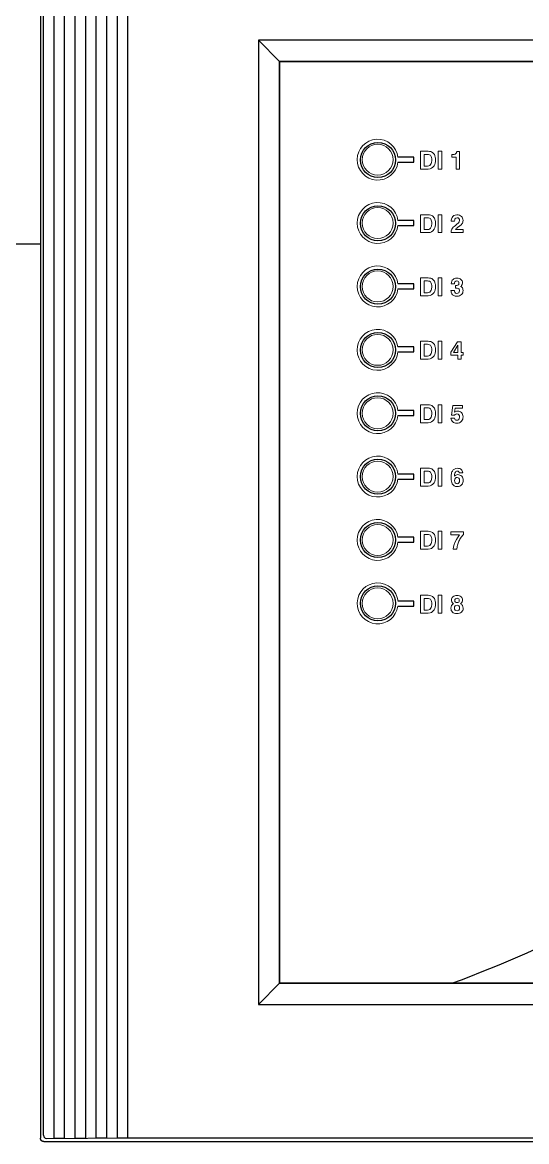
# Model space of a CAD drawing. Header units: millimetres. Extents: x 420413 to 457232, y -109 to 25896.
# Drawn here: x 429429 to 429662, y 7698 to 8215 of the extents above; entities that cross this region are included whole.
import ezdxf

# ---------------------------------------------------------------- set-up
doc = ezdxf.new("R2010")
doc.units = ezdxf.units.MM
doc.header["$LTSCALE"] = 50
doc.header["$MEASUREMENT"] = 0
doc.layers.get('0').update_dxf_attribs({"linetype": 'CONTINUOUS'})
doc.layers.add('JUNGHO', color=7, linetype='CONTINUOUS')

msp = doc.modelspace()

# ---------------------------------------------------------------- linework, layer by layer
at = {"color": 4}
msp.add_line((429437.34, 8112.26), (429103.61, 8112.26), dxfattribs=at)
at = {"layer": 'JUNGHO', "color": 7}
for p, q in [((429437.34, 8524.88), (429437.34, 7699.58)), ((429438.71, 7700.95), (429438.71, 8523.5)), ((429443.64, 7699.5), (429443.64, 8524.96)), ((429448.52, 7699.54), (429448.52, 8524.92)), ((429453.39, 7699.58), (429453.39, 8524.87)), ((429458.26, 7699.63), (429458.26, 8524.83)), ((429463.14, 7699.67), (429463.14, 8524.78)), ((429468.01, 7699.72), (429468.01, 8524.74)), ((429472.88, 7699.76), (429472.88, 8524.7)), ((429477.76, 7699.8), (429477.76, 8524.65)), ((429538.06, 8206.46), (429547.81, 8196.71)), ((429953.96, 8206.46), (429538.06, 8206.46)), ((429538.06, 8206.46), (429538.06, 7761.31)), ((429547.81, 7771.04), (429547.81, 8196.71)), ((429547.81, 8196.71), (429944.22, 8196.71)), ((429944.22, 8196.71), (429547.81, 8196.71)), ((429547.81, 8196.71), (429547.81, 7771.06)), ((429602.54, 8150.15), (429609.96, 8150.15)), ((429609.96, 8152.45), (429602.56, 8152.45)), ((429609.96, 8150.15), (429609.96, 8152.45)), ((429609.96, 8123.28), (429602.54, 8123.28)), ((429602.55, 8120.99), (429609.96, 8120.99)), ((429609.96, 8120.99), (429609.96, 8123.28)), ((429609.96, 8093.96), (429602.55, 8093.96)), ((429609.96, 8091.66), (429609.96, 8093.96)), ((429602.55, 8091.66), (429609.96, 8091.66)), ((429609.96, 8064.86), (429602.53, 8064.86)), ((429602.57, 8062.57), (429609.96, 8062.57)), ((429609.96, 8062.57), (429609.96, 8064.86)), ((429609.96, 8035.53), (429602.54, 8035.53)), ((429602.56, 8033.24), (429609.96, 8033.24)), ((429609.96, 8033.24), (429609.96, 8035.53)), ((429609.96, 8006.14), (429602.55, 8006.14)), ((429609.96, 8003.85), (429609.96, 8006.14)), ((429602.55, 8003.85), (429609.96, 8003.85)), ((429609.96, 7976.99), (429602.54, 7976.99)), ((429602.56, 7974.69), (429609.96, 7974.69)), ((429609.96, 7974.69), (429609.96, 7976.99)), ((429602.52, 7945.14), (429609.96, 7945.14)), ((429609.96, 7947.43), (429602.57, 7947.43)), ((429609.96, 7945.14), (429609.96, 7947.43)), ((429538.06, 7761.31), (429547.81, 7771.06)), ((429547.81, 7771.06), (429944.22, 7771.06)), ((429944.22, 7771.04), (429547.81, 7771.04)), ((429538.06, 7761.31), (429953.96, 7761.31)), ((429438.71, 7700.95), (429438.93, 7700.14)), ((429438.93, 7700.14), (429439.53, 7699.54)), ((429437.34, 7699.57), (429437.34, 7699.58)), ((429437.34, 7699.56), (429437.34, 7699.57)), ((429437.34, 7699.54), (429437.34, 7699.56)), ((429437.34, 7699.53), (429437.34, 7699.54)), ((429437.34, 7699.52), (429437.34, 7699.53)), ((429437.35, 7699.51), (429437.34, 7699.52)), ((429437.35, 7699.5), (429437.35, 7699.51)), ((429437.35, 7699.49), (429437.35, 7699.5)), ((429437.35, 7699.47), (429437.35, 7699.49)), ((429437.35, 7699.45), (429437.35, 7699.47)), ((429437.35, 7699.47), (429437.35, 7699.47)), ((429437.35, 7699.44), (429437.35, 7699.45)), ((429437.36, 7699.43), (429437.35, 7699.44)), ((429437.36, 7699.42), (429437.36, 7699.43)), ((429437.36, 7699.41), (429437.36, 7699.42)), ((429437.36, 7699.4), (429437.36, 7699.41)), ((429437.36, 7699.38), (429437.36, 7699.4)), ((429437.36, 7699.37), (429437.36, 7699.38)), ((429437.36, 7699.36), (429437.36, 7699.37)), ((429437.37, 7699.35), (429437.36, 7699.36)), ((429437.37, 7699.34), (429437.37, 7699.35)), ((429437.37, 7699.33), (429437.37, 7699.34)), ((429437.37, 7699.32), (429437.37, 7699.33)), ((429437.37, 7699.31), (429437.37, 7699.32)), ((429437.38, 7699.29), (429437.37, 7699.31)), ((429437.38, 7699.28), (429437.38, 7699.29)), ((429437.38, 7699.27), (429437.38, 7699.28)), ((429437.38, 7699.26), (429437.38, 7699.27)), ((429437.38, 7699.25), (429437.38, 7699.26)), ((429437.38, 7699.24), (429437.38, 7699.25)), ((429437.39, 7699.22), (429437.38, 7699.24)), ((429437.39, 7699.21), (429437.39, 7699.22)), ((429437.39, 7699.19), (429437.39, 7699.21)), ((429437.39, 7699.21), (429437.39, 7699.21)), ((429437.4, 7699.18), (429437.39, 7699.19)), ((429437.4, 7699.17), (429437.4, 7699.18)), ((429437.4, 7699.16), (429437.4, 7699.17)), ((429437.4, 7699.15), (429437.4, 7699.16)), ((429437.41, 7699.14), (429437.4, 7699.15)), ((429437.41, 7699.13), (429437.41, 7699.14)), ((429437.41, 7699.11), (429437.41, 7699.13)), ((429437.42, 7699.09), (429437.41, 7699.11)), ((429437.41, 7699.11), (429437.41, 7699.11)), ((429437.42, 7699.08), (429437.42, 7699.09)), ((429437.42, 7699.07), (429437.42, 7699.08)), ((429437.43, 7699.06), (429437.42, 7699.07)), ((429437.43, 7699.05), (429437.43, 7699.06)), ((429437.43, 7699.04), (429437.43, 7699.05)), ((429437.44, 7699.03), (429437.43, 7699.04)), ((429437.44, 7699.02), (429437.44, 7699.03)), ((429437.44, 7699.01), (429437.44, 7699.02)), ((429437.45, 7699), (429437.44, 7699.01)), ((429437.45, 7698.99), (429437.45, 7699)), ((429437.45, 7698.98), (429437.45, 7698.99)), ((429437.46, 7698.96), (429437.45, 7698.98)), ((429437.47, 7698.94), (429437.46, 7698.96)), ((429437.46, 7698.96), (429437.46, 7698.96)), ((429437.47, 7698.93), (429437.47, 7698.94)), ((429437.48, 7698.92), (429437.47, 7698.93)), ((429437.48, 7698.91), (429437.48, 7698.92)), ((429437.48, 7698.9), (429437.48, 7698.91)), ((429437.49, 7698.89), (429437.48, 7698.9)), ((429437.49, 7698.88), (429437.49, 7698.89)), ((429437.5, 7698.87), (429437.49, 7698.88)), ((429437.5, 7698.86), (429437.5, 7698.87)), ((429437.51, 7698.85), (429437.5, 7698.86)), ((429437.51, 7698.84), (429437.51, 7698.85)), ((429437.52, 7698.83), (429437.51, 7698.84)), ((429437.52, 7698.82), (429437.52, 7698.83)), ((429437.53, 7698.81), (429437.52, 7698.82)), ((429437.53, 7698.8), (429437.53, 7698.81)), ((429437.54, 7698.79), (429437.53, 7698.8)), ((429437.54, 7698.78), (429437.54, 7698.79)), ((429437.55, 7698.77), (429437.54, 7698.78)), ((429437.56, 7698.76), (429437.55, 7698.77)), ((429437.56, 7698.75), (429437.56, 7698.76)), ((429437.57, 7698.74), (429437.56, 7698.75)), ((429437.57, 7698.73), (429437.57, 7698.74)), ((429437.58, 7698.72), (429437.57, 7698.73)), ((429437.59, 7698.71), (429437.58, 7698.72)), ((429437.59, 7698.7), (429437.59, 7698.71)), ((429437.6, 7698.69), (429437.59, 7698.7)), ((429437.6, 7698.68), (429437.6, 7698.69)), ((429437.61, 7698.67), (429437.6, 7698.68)), ((429437.62, 7698.66), (429437.61, 7698.67)), ((429437.63, 7698.65), (429437.62, 7698.66)), ((429437.62, 7698.66), (429437.62, 7698.66)), ((429437.64, 7698.64), (429437.63, 7698.65)), ((429437.64, 7698.63), (429437.64, 7698.64)), ((429437.65, 7698.62), (429437.64, 7698.63)), ((429437.66, 7698.61), (429437.65, 7698.62)), ((429437.66, 7698.6), (429437.66, 7698.61)), ((429437.67, 7698.59), (429437.66, 7698.6)), ((429437.68, 7698.58), (429437.67, 7698.59)), ((429437.69, 7698.57), (429437.68, 7698.58)), ((429437.69, 7698.56), (429437.69, 7698.57)), ((429437.7, 7698.55), (429437.69, 7698.56)), ((429437.71, 7698.55), (429437.7, 7698.55)), ((429437.72, 7698.54), (429437.71, 7698.55)), ((429437.72, 7698.53), (429437.72, 7698.54)), ((429437.73, 7698.52), (429437.72, 7698.53)), ((429437.74, 7698.51), (429437.73, 7698.52)), ((429437.75, 7698.5), (429437.74, 7698.51)), ((429437.75, 7698.49), (429437.75, 7698.5)), ((429437.76, 7698.48), (429437.75, 7698.49)), ((429437.77, 7698.47), (429437.76, 7698.48)), ((429437.78, 7698.47), (429437.77, 7698.47)), ((429437.79, 7698.46), (429437.78, 7698.47)), ((429437.79, 7698.45), (429437.79, 7698.46)), ((429437.8, 7698.44), (429437.79, 7698.45)), ((429437.81, 7698.44), (429437.8, 7698.44)), ((429437.82, 7698.42), (429437.81, 7698.44)), ((429437.83, 7698.42), (429437.82, 7698.42)), ((429437.83, 7698.41), (429437.83, 7698.42)), ((429437.84, 7698.4), (429437.83, 7698.41)), ((429437.85, 7698.39), (429437.84, 7698.4)), ((429437.86, 7698.39), (429437.85, 7698.39)), ((429437.87, 7698.38), (429437.86, 7698.39)), ((429437.88, 7698.37), (429437.87, 7698.38)), ((429437.88, 7698.36), (429437.88, 7698.37)), ((429437.89, 7698.35), (429437.88, 7698.36)), ((429437.9, 7698.35), (429437.89, 7698.35)), ((429437.91, 7698.34), (429437.9, 7698.35)), ((429437.92, 7698.33), (429437.91, 7698.34)), ((429437.93, 7698.32), (429437.92, 7698.33)), ((429437.94, 7698.32), (429437.93, 7698.32)), ((429437.95, 7698.31), (429437.94, 7698.32)), ((429437.96, 7698.3), (429437.95, 7698.31)), ((429437.96, 7698.29), (429437.96, 7698.3)), ((429437.97, 7698.29), (429437.96, 7698.29)), ((429437.98, 7698.28), (429437.97, 7698.29)), ((429437.99, 7698.27), (429437.98, 7698.28)), ((429438, 7698.27), (429437.99, 7698.27)), ((429438.01, 7698.26), (429438, 7698.27)), ((429438.02, 7698.25), (429438.01, 7698.26)), ((429438.03, 7698.25), (429438.02, 7698.25)), ((429438.04, 7698.24), (429438.03, 7698.25)), ((429438.05, 7698.23), (429438.04, 7698.24)), ((429438.06, 7698.23), (429438.05, 7698.23)), ((429438.07, 7698.22), (429438.06, 7698.23)), ((429438.08, 7698.21), (429438.07, 7698.22)), ((429438.09, 7698.21), (429438.08, 7698.21)), ((429438.1, 7698.2), (429438.09, 7698.21)), ((429438.11, 7698.19), (429438.1, 7698.2)), ((429438.12, 7698.19), (429438.11, 7698.19)), ((429438.11, 7698.19), (429438.11, 7698.19)), ((429438.13, 7698.18), (429438.12, 7698.19)), ((429438.14, 7698.17), (429438.13, 7698.18)), ((429438.15, 7698.16), (429438.14, 7698.17)), ((429438.16, 7698.16), (429438.15, 7698.16)), ((429438.17, 7698.16), (429438.16, 7698.16)), ((429438.18, 7698.15), (429438.17, 7698.16)), ((429438.19, 7698.14), (429438.18, 7698.15)), ((429438.2, 7698.14), (429438.19, 7698.14)), ((429438.21, 7698.13), (429438.2, 7698.14)), ((429438.22, 7698.13), (429438.21, 7698.13)), ((429438.23, 7698.12), (429438.22, 7698.13)), ((429438.24, 7698.12), (429438.23, 7698.12)), ((429438.26, 7698.11), (429438.24, 7698.12)), ((429438.28, 7698.1), (429438.26, 7698.11)), ((429438.26, 7698.11), (429438.26, 7698.11)), ((429438.29, 7698.1), (429438.28, 7698.1)), ((429438.3, 7698.1), (429438.29, 7698.1)), ((429438.31, 7698.09), (429438.3, 7698.1)), ((429438.32, 7698.09), (429438.31, 7698.09)), ((429438.33, 7698.08), (429438.32, 7698.09)), ((429438.34, 7698.08), (429438.33, 7698.08)), ((429438.35, 7698.07), (429438.34, 7698.08)), ((429438.36, 7698.07), (429438.35, 7698.07)), ((429438.37, 7698.07), (429438.36, 7698.07)), ((429438.38, 7698.06), (429438.37, 7698.07)), ((429438.39, 7698.06), (429438.38, 7698.06)), ((429438.4, 7698.06), (429438.39, 7698.06)), ((429438.41, 7698.05), (429438.4, 7698.06)), ((429438.42, 7698.05), (429438.41, 7698.05)), ((429438.43, 7698.04), (429438.42, 7698.05)), ((429438.44, 7698.04), (429438.43, 7698.04)), ((429438.46, 7698.04), (429438.44, 7698.04)), ((429438.47, 7698.04), (429438.46, 7698.04)), ((429438.48, 7698.04), (429438.47, 7698.04)), ((429438.49, 7698.03), (429438.48, 7698.04)), ((429438.5, 7698.03), (429438.49, 7698.03)), ((429438.51, 7698.03), (429438.5, 7698.03)), ((429438.52, 7698.02), (429438.51, 7698.03)), ((429438.53, 7698.02), (429438.52, 7698.02)), ((429438.54, 7698.02), (429438.53, 7698.02)), ((429438.55, 7698.01), (429438.54, 7698.02)), ((429438.57, 7698.01), (429438.55, 7698.01)), ((429438.58, 7698.01), (429438.57, 7698.01)), ((429438.59, 7698.01), (429438.58, 7698.01)), ((429438.6, 7698.01), (429438.59, 7698.01)), ((429438.61, 7698), (429438.6, 7698.01)), ((429438.62, 7698), (429438.61, 7698)), ((429438.63, 7698), (429438.62, 7698)), ((429438.64, 7698), (429438.63, 7698)), ((429438.65, 7698), (429438.64, 7698)), ((429438.67, 7697.99), (429438.65, 7698)), ((429438.68, 7697.99), (429438.67, 7697.99)), ((429438.69, 7697.99), (429438.68, 7697.99)), ((429438.7, 7697.99), (429438.69, 7697.99)), ((429438.71, 7697.99), (429438.7, 7697.99)), ((429438.72, 7697.98), (429438.71, 7697.99)), ((429438.73, 7697.98), (429438.72, 7697.98)), ((429438.75, 7697.98), (429438.73, 7697.98)), ((429438.76, 7697.98), (429438.75, 7697.98)), ((429438.77, 7697.98), (429438.76, 7697.98)), ((429438.78, 7697.98), (429438.77, 7697.98)), ((429438.79, 7697.97), (429438.78, 7697.98)), ((429438.8, 7697.97), (429438.79, 7697.97)), ((429438.81, 7697.97), (429438.8, 7697.97)), ((429438.82, 7697.97), (429438.81, 7697.97)), ((429438.84, 7697.97), (429438.82, 7697.97)), ((429438.85, 7697.97), (429438.84, 7697.97)), ((429438.86, 7697.97), (429438.85, 7697.97)), ((429438.87, 7697.96), (429438.86, 7697.97)), ((429438.88, 7697.96), (429438.87, 7697.96)), ((429438.89, 7697.96), (429438.88, 7697.96)), ((429438.9, 7697.96), (429438.89, 7697.96)), ((429438.92, 7697.96), (429438.9, 7697.96)), ((429438.93, 7697.96), (429438.92, 7697.96)), ((429438.94, 7697.96), (429438.93, 7697.96)), ((429438.95, 7697.95), (429438.94, 7697.96)), ((429438.96, 7697.95), (429438.95, 7697.95)), ((429438.96, 7697.95), (430053.06, 7697.95)), ((429439.53, 7699.54), (429440.34, 7699.33)), ((429440.34, 7699.33), (429477.96, 7699.67)), ((429443.64, 7699.5), (429448.52, 7699.54)), ((429453.39, 7699.58), (429458.26, 7699.63)), ((429463.14, 7699.67), (429468.01, 7699.72)), ((429472.88, 7699.76), (429477.76, 7699.8)), ((429477.96, 7699.67), (430014.06, 7699.67))]:
    msp.add_line(p, q, dxfattribs=at)
at = {"layer": 'JUNGHO', "color": 7, "ltscale": 2}
msp.add_line((429547.81, 8196.71), (429547.81, 7983.87), dxfattribs=at)
at = {"layer": 'JUNGHO', "color": 7, "lineweight": 0}
for points in [[(429622.79, 8146.97), (429621.07, 8146.97), (429621.07, 8155.23), (429622.79, 8155.23)], [(429622.79, 8117.69), (429621.07, 8117.69), (429621.07, 8125.95), (429622.79, 8125.95)], [(429622.79, 8088.51), (429621.07, 8088.51), (429621.07, 8096.77), (429622.79, 8096.77)], [(429622.79, 8059.25), (429621.07, 8059.25), (429621.07, 8067.51), (429622.79, 8067.51)], [(429632.73, 8061.01), (429631.82, 8061.01), (429631.82, 8059.25), (429630.26, 8059.25), (429630.26, 8061.01), (429627.03, 8061.01), (429627.03, 8062.41), (429630.02, 8067.31), (429631.81, 8067.31), (429631.81, 8062.26), (429632.73, 8062.26)], [(429630.26, 8062.26), (429630.26, 8065.74), (429628.22, 8062.26)], [(429622.79, 8029.9), (429621.07, 8029.9), (429621.07, 8038.16), (429622.79, 8038.16)], [(429622.79, 8000.64), (429621.07, 8000.64), (429621.07, 8008.91), (429622.79, 8008.91)], [(429622.79, 7971.49), (429621.07, 7971.49), (429621.07, 7979.75), (429622.79, 7979.75)], [(429622.79, 7941.95), (429621.07, 7941.95), (429621.07, 7950.21), (429622.79, 7950.21)]]:
    msp.add_lwpolyline(points, close=True, dxfattribs=at)
at = {"layer": 'JUNGHO', "color": 7}
for centre in [(429593.3, 8151.22), (429593.3, 8121.98), (429593.3, 8092.73), (429593.3, 8063.49), (429593.3, 8034.25), (429593.3, 8005), (429593.3, 7975.76), (429593.3, 7946.52)]:
    msp.add_circle(centre, 8.12, dxfattribs=at)
at = {"layer": 'JUNGHO', "color": 7, "lineweight": 0}
for centre in [(429593.18, 8151.35), (429593.18, 8122.08), (429593.18, 8092.81), (429593.18, 8063.54), (429593.18, 8034.28), (429593.18, 8005.01), (429593.18, 7975.75), (429593.18, 7946.48)]:
    msp.add_circle(centre, 7.15, dxfattribs=at)
for centre, start, end in [((429593.17, 8151.36), 6.5887, 352.6473), ((429593.17, 8122.1), 7.223, 353.2886), ((429593.17, 8092.83), 6.8682, 352.9135), ((429593.17, 8063.56), 7.9333, 353.9767), ((429593.17, 8034.3), 7.4961, 353.5408), ((429593.17, 8005.03), 6.8, 352.8453), ((429593.17, 7975.76), 7.4687, 353.5135), ((429593.17, 7946.49), 5.6966, 351.7384)]:
    msp.add_arc(centre, 9.45, start, end, dxfattribs=at)
at = {"layer": 'JUNGHO', "color": 7}
for points in [[(429812.27, 8196.71), (429812.27, 8196.71), (429547.81, 8196.71), (429547.81, 8196.71)], [(429547.81, 8196.71), (429547.81, 8196.71), (429547.81, 7771.04), (429547.81, 7771.04)], [(429627.42, 7771.04), (429674.74, 7788.66), (429718.54, 7811.01), (429760.56, 7839)], [(429547.81, 7771.04), (429547.81, 7771.04), (429627.42, 7771.04), (429627.42, 7771.04)]]:
    msp.add_open_spline(points, degree=3, dxfattribs=at)
at = {"layer": 'JUNGHO', "color": 7, "lineweight": 0}
for points, knots in [([(429617.76, 8155.05), (429618.35, 8154.85), (429618.81, 8154.5), (429619.17, 8154), (429619.46, 8153.59), (429619.65, 8153.14), (429619.76, 8152.66), (429619.87, 8152.19), (429619.92, 8151.73), (429619.92, 8151.29), (429619.92, 8150.2), (429619.7, 8149.27), (429619.25, 8148.5), (429618.66, 8147.48), (429617.73, 8146.97), (429616.49, 8146.97), (429616.49, 8146.97), (429612.93, 8146.97), (429612.93, 8146.97), (429612.93, 8146.97), (429612.93, 8155.23), (429612.93, 8155.23), (429612.93, 8155.23), (429616.49, 8155.23), (429616.49, 8155.23), (429617, 8155.22), (429617.42, 8155.16), (429617.76, 8155.05)], [0, 0, 0, 0, 1, 1, 1, 2, 2, 2, 3, 3, 3, 4, 4, 4, 5, 5, 5, 6, 6, 6, 7, 7, 7, 8, 8, 8, 9, 9, 9, 9]), ([(429627.52, 8152.57), (429627.52, 8152.57), (429627.52, 8153.67), (429627.52, 8153.67), (429628.02, 8153.69), (429628.37, 8153.72), (429628.57, 8153.77), (429628.9, 8153.84), (429629.16, 8153.98), (429629.36, 8154.19), (429629.5, 8154.33), (429629.6, 8154.52), (429629.67, 8154.76), (429629.72, 8154.9), (429629.74, 8155.01), (429629.74, 8155.08), (429629.74, 8155.08), (429631.06, 8155.08), (429631.06, 8155.08), (429631.06, 8155.08), (429631.06, 8146.97), (429631.06, 8146.97), (429631.06, 8146.97), (429629.43, 8146.97), (429629.43, 8146.97), (429629.43, 8146.97), (429629.43, 8152.57), (429629.43, 8152.57), (429629.43, 8152.57), (429627.52, 8152.57), (429627.52, 8152.57)], [0, 0, 0, 0, 1, 1, 1, 2, 2, 2, 3, 3, 3, 4, 4, 4, 5, 5, 5, 6, 6, 6, 7, 7, 7, 8, 8, 8, 9, 9, 9, 10, 10, 10, 10]), ([(429614.59, 8153.81), (429614.59, 8153.81), (429614.59, 8148.38), (429614.59, 8148.38), (429614.59, 8148.38), (429616.19, 8148.38), (429616.19, 8148.38), (429617.01, 8148.38), (429617.58, 8148.79), (429617.89, 8149.59), (429618.07, 8150.04), (429618.16, 8150.56), (429618.16, 8151.18), (429618.16, 8152.02), (429618.03, 8152.68), (429617.76, 8153.13), (429617.5, 8153.58), (429616.98, 8153.81), (429616.19, 8153.81), (429616.19, 8153.81), (429614.59, 8153.81), (429614.59, 8153.81)], [0, 0, 0, 0, 1, 1, 1, 2, 2, 2, 3, 3, 3, 4, 4, 4, 5, 5, 5, 6, 6, 6, 7, 7, 7, 7]), ([(429617.76, 8125.77), (429618.35, 8125.58), (429618.81, 8125.23), (429619.17, 8124.72), (429619.46, 8124.31), (429619.65, 8123.86), (429619.76, 8123.38), (429619.87, 8122.91), (429619.92, 8122.45), (429619.92, 8122.02), (429619.92, 8120.92), (429619.7, 8119.99), (429619.25, 8119.23), (429618.66, 8118.2), (429617.73, 8117.69), (429616.49, 8117.69), (429616.49, 8117.69), (429612.93, 8117.69), (429612.93, 8117.69), (429612.93, 8117.69), (429612.93, 8125.95), (429612.93, 8125.95), (429612.93, 8125.95), (429616.49, 8125.95), (429616.49, 8125.95), (429617, 8125.94), (429617.42, 8125.88), (429617.76, 8125.77)], [0, 0, 0, 0, 1, 1, 1, 2, 2, 2, 3, 3, 3, 4, 4, 4, 5, 5, 5, 6, 6, 6, 7, 7, 7, 8, 8, 8, 9, 9, 9, 9]), ([(429614.59, 8124.53), (429614.59, 8124.53), (429614.59, 8119.1), (429614.59, 8119.1), (429614.59, 8119.1), (429616.19, 8119.1), (429616.19, 8119.1), (429617.01, 8119.1), (429617.58, 8119.51), (429617.89, 8120.32), (429618.07, 8120.76), (429618.16, 8121.29), (429618.16, 8121.9), (429618.16, 8122.75), (429618.03, 8123.4), (429617.76, 8123.85), (429617.5, 8124.31), (429616.98, 8124.53), (429616.19, 8124.53), (429616.19, 8124.53), (429614.59, 8124.53), (429614.59, 8124.53)], [0, 0, 0, 0, 1, 1, 1, 2, 2, 2, 3, 3, 3, 4, 4, 4, 5, 5, 5, 6, 6, 6, 7, 7, 7, 7]), ([(429627.46, 8119.28), (429627.69, 8119.82), (429628.23, 8120.4), (429629.07, 8121.01), (429629.81, 8121.54), (429630.28, 8121.91), (429630.5, 8122.15), (429630.83, 8122.5), (429630.99, 8122.89), (429630.99, 8123.31), (429630.99, 8123.66), (429630.89, 8123.94), (429630.71, 8124.17), (429630.52, 8124.4), (429630.25, 8124.51), (429629.9, 8124.51), (429629.41, 8124.51), (429629.08, 8124.33), (429628.91, 8123.97), (429628.81, 8123.76), (429628.75, 8123.43), (429628.73, 8122.97), (429628.73, 8122.97), (429627.18, 8122.97), (429627.18, 8122.97), (429627.2, 8123.66), (429627.32, 8124.22), (429627.55, 8124.64), (429627.98, 8125.45), (429628.73, 8125.86), (429629.81, 8125.86), (429630.67, 8125.86), (429631.36, 8125.62), (429631.86, 8125.14), (429632.37, 8124.67), (429632.62, 8124.03), (429632.62, 8123.25), (429632.62, 8122.65), (429632.44, 8122.11), (429632.08, 8121.65), (429631.85, 8121.34), (429631.46, 8120.99), (429630.93, 8120.61), (429630.93, 8120.61), (429630.29, 8120.15), (429630.29, 8120.15), (429629.9, 8119.86), (429629.62, 8119.66), (429629.48, 8119.53), (429629.33, 8119.4), (429629.2, 8119.25), (429629.1, 8119.09), (429629.1, 8119.09), (429632.64, 8119.09), (429632.64, 8119.09), (429632.64, 8119.09), (429632.64, 8117.69), (429632.64, 8117.69), (429632.64, 8117.69), (429627.08, 8117.69), (429627.08, 8117.69), (429627.1, 8118.27), (429627.22, 8118.8), (429627.46, 8119.28)], [0, 0, 0, 0, 1, 1, 1, 2, 2, 2, 3, 3, 3, 4, 4, 4, 5, 5, 5, 6, 6, 6, 7, 7, 7, 8, 8, 8, 9, 9, 9, 10, 10, 10, 11, 11, 11, 12, 12, 12, 13, 13, 13, 14, 14, 14, 15, 15, 15, 16, 16, 16, 17, 17, 17, 18, 18, 18, 19, 19, 19, 20, 20, 20, 21, 21, 21, 21]), ([(429617.76, 8096.59), (429618.35, 8096.39), (429618.81, 8096.05), (429619.17, 8095.54), (429619.46, 8095.12), (429619.65, 8094.68), (429619.76, 8094.21), (429619.87, 8093.72), (429619.92, 8093.27), (429619.92, 8092.84), (429619.92, 8091.74), (429619.7, 8090.81), (429619.25, 8090.05), (429618.66, 8089.02), (429617.73, 8088.51), (429616.49, 8088.51), (429616.49, 8088.51), (429612.93, 8088.51), (429612.93, 8088.51), (429612.93, 8088.51), (429612.93, 8096.77), (429612.93, 8096.77), (429612.93, 8096.77), (429616.49, 8096.77), (429616.49, 8096.77), (429617, 8096.75), (429617.42, 8096.7), (429617.76, 8096.59)], [0, 0, 0, 0, 1, 1, 1, 2, 2, 2, 3, 3, 3, 4, 4, 4, 5, 5, 5, 6, 6, 6, 7, 7, 7, 8, 8, 8, 9, 9, 9, 9]), ([(429614.59, 8095.35), (429614.59, 8095.35), (429614.59, 8089.92), (429614.59, 8089.92), (429614.59, 8089.92), (429616.19, 8089.92), (429616.19, 8089.92), (429617.01, 8089.92), (429617.58, 8090.32), (429617.89, 8091.13), (429618.07, 8091.57), (429618.16, 8092.1), (429618.16, 8092.72), (429618.16, 8093.57), (429618.03, 8094.22), (429617.76, 8094.67), (429617.5, 8095.12), (429616.98, 8095.35), (429616.19, 8095.35), (429616.19, 8095.35), (429614.59, 8095.35), (429614.59, 8095.35)], [0, 0, 0, 0, 1, 1, 1, 2, 2, 2, 3, 3, 3, 4, 4, 4, 5, 5, 5, 6, 6, 6, 7, 7, 7, 7]), ([(429628.61, 8090.98), (429628.61, 8090.65), (429628.66, 8090.38), (429628.76, 8090.18), (429628.96, 8089.79), (429629.31, 8089.6), (429629.82, 8089.6), (429630.13, 8089.6), (429630.41, 8089.71), (429630.64, 8089.92), (429630.88, 8090.13), (429630.99, 8090.44), (429630.99, 8090.85), (429630.99, 8091.38), (429630.77, 8091.74), (429630.34, 8091.92), (429630.09, 8092.01), (429629.7, 8092.07), (429629.16, 8092.07), (429629.16, 8092.07), (429629.16, 8093.22), (429629.16, 8093.22), (429629.67, 8093.23), (429630.03, 8093.28), (429630.23, 8093.37), (429630.59, 8093.52), (429630.76, 8093.85), (429630.76, 8094.32), (429630.76, 8094.63), (429630.67, 8094.88), (429630.49, 8095.07), (429630.31, 8095.27), (429630.06, 8095.37), (429629.74, 8095.37), (429629.36, 8095.37), (429629.09, 8095.25), (429628.91, 8095.01), (429628.74, 8094.77), (429628.65, 8094.45), (429628.66, 8094.06), (429628.66, 8094.06), (429627.18, 8094.06), (429627.18, 8094.06), (429627.19, 8094.46), (429627.26, 8094.84), (429627.38, 8095.21), (429627.51, 8095.53), (429627.71, 8095.82), (429628, 8096.09), (429628.21, 8096.28), (429628.45, 8096.43), (429628.74, 8096.52), (429629.02, 8096.62), (429629.38, 8096.67), (429629.8, 8096.67), (429630.57, 8096.67), (429631.2, 8096.47), (429631.68, 8096.07), (429632.15, 8095.67), (429632.39, 8095.13), (429632.39, 8094.45), (429632.39, 8093.97), (429632.25, 8093.57), (429631.97, 8093.24), (429631.79, 8093.03), (429631.61, 8092.89), (429631.42, 8092.81), (429631.57, 8092.81), (429631.77, 8092.69), (429632.04, 8092.44), (429632.44, 8092.06), (429632.64, 8091.54), (429632.64, 8090.89), (429632.64, 8090.2), (429632.4, 8089.59), (429631.93, 8089.07), (429631.45, 8088.55), (429630.75, 8088.28), (429629.82, 8088.28), (429628.67, 8088.28), (429627.87, 8088.66), (429627.42, 8089.41), (429627.19, 8089.81), (429627.05, 8090.33), (429627.03, 8090.98), (429627.03, 8090.98), (429628.61, 8090.98), (429628.61, 8090.98)], [0, 0, 0, 0, 1, 1, 1, 2, 2, 2, 3, 3, 3, 4, 4, 4, 5, 5, 5, 6, 6, 6, 7, 7, 7, 8, 8, 8, 9, 9, 9, 10, 10, 10, 11, 11, 11, 12, 12, 12, 13, 13, 13, 14, 14, 14, 15, 15, 15, 16, 16, 16, 17, 17, 17, 18, 18, 18, 19, 19, 19, 20, 20, 20, 21, 21, 21, 22, 22, 22, 23, 23, 23, 24, 24, 24, 25, 25, 25, 26, 26, 26, 27, 27, 27, 28, 28, 28, 29, 29, 29, 29]), ([(429617.76, 8067.34), (429618.35, 8067.14), (429618.81, 8066.8), (429619.17, 8066.28), (429619.46, 8065.88), (429619.65, 8065.43), (429619.76, 8064.96), (429619.87, 8064.47), (429619.92, 8064.02), (429619.92, 8063.58), (429619.92, 8062.48), (429619.7, 8061.56), (429619.25, 8060.79), (429618.66, 8059.76), (429617.73, 8059.25), (429616.49, 8059.25), (429616.49, 8059.25), (429612.93, 8059.25), (429612.93, 8059.25), (429612.93, 8059.25), (429612.93, 8067.51), (429612.93, 8067.51), (429612.93, 8067.51), (429616.49, 8067.51), (429616.49, 8067.51), (429617, 8067.51), (429617.42, 8067.45), (429617.76, 8067.34)], [0, 0, 0, 0, 1, 1, 1, 2, 2, 2, 3, 3, 3, 4, 4, 4, 5, 5, 5, 6, 6, 6, 7, 7, 7, 8, 8, 8, 9, 9, 9, 9]), ([(429614.59, 8066.1), (429614.59, 8066.1), (429614.59, 8060.66), (429614.59, 8060.66), (429614.59, 8060.66), (429616.19, 8060.66), (429616.19, 8060.66), (429617.01, 8060.66), (429617.58, 8061.07), (429617.89, 8061.88), (429618.07, 8062.32), (429618.16, 8062.85), (429618.16, 8063.47), (429618.16, 8064.31), (429618.03, 8064.97), (429617.76, 8065.42), (429617.5, 8065.87), (429616.98, 8066.1), (429616.19, 8066.1), (429616.19, 8066.1), (429614.59, 8066.1), (429614.59, 8066.1)], [0, 0, 0, 0, 1, 1, 1, 2, 2, 2, 3, 3, 3, 4, 4, 4, 5, 5, 5, 6, 6, 6, 7, 7, 7, 7]), ([(429617.76, 8037.99), (429618.35, 8037.79), (429618.81, 8037.44), (429619.17, 8036.94), (429619.46, 8036.53), (429619.65, 8036.08), (429619.76, 8035.6), (429619.87, 8035.12), (429619.92, 8034.67), (429619.92, 8034.23), (429619.92, 8033.13), (429619.7, 8032.2), (429619.25, 8031.44), (429618.66, 8030.41), (429617.73, 8029.9), (429616.49, 8029.9), (429616.49, 8029.9), (429612.93, 8029.9), (429612.93, 8029.9), (429612.93, 8029.9), (429612.93, 8038.16), (429612.93, 8038.16), (429612.93, 8038.16), (429616.49, 8038.16), (429616.49, 8038.16), (429617, 8038.15), (429617.42, 8038.09), (429617.76, 8037.99)], [0, 0, 0, 0, 1, 1, 1, 2, 2, 2, 3, 3, 3, 4, 4, 4, 5, 5, 5, 6, 6, 6, 7, 7, 7, 8, 8, 8, 9, 9, 9, 9]), ([(429614.59, 8036.75), (429614.59, 8036.75), (429614.59, 8031.32), (429614.59, 8031.32), (429614.59, 8031.32), (429616.19, 8031.32), (429616.19, 8031.32), (429617.01, 8031.32), (429617.58, 8031.72), (429617.89, 8032.53), (429618.07, 8032.97), (429618.16, 8033.51), (429618.16, 8034.12), (429618.16, 8034.97), (429618.03, 8035.61), (429617.76, 8036.07), (429617.5, 8036.52), (429616.98, 8036.75), (429616.19, 8036.75), (429616.19, 8036.75), (429614.59, 8036.75), (429614.59, 8036.75)], [0, 0, 0, 0, 1, 1, 1, 2, 2, 2, 3, 3, 3, 4, 4, 4, 5, 5, 5, 6, 6, 6, 7, 7, 7, 7]), ([(429628.63, 8032.07), (429628.69, 8031.72), (429628.81, 8031.46), (429628.99, 8031.28), (429629.17, 8031.09), (429629.43, 8031), (429629.78, 8031), (429630.17, 8031), (429630.47, 8031.13), (429630.68, 8031.41), (429630.89, 8031.69), (429630.99, 8032.03), (429630.99, 8032.45), (429630.99, 8032.86), (429630.89, 8033.21), (429630.7, 8033.49), (429630.51, 8033.77), (429630.2, 8033.92), (429629.79, 8033.92), (429629.6, 8033.92), (429629.43, 8033.89), (429629.28, 8033.85), (429629.04, 8033.75), (429628.85, 8033.59), (429628.72, 8033.34), (429628.72, 8033.34), (429627.28, 8033.41), (429627.28, 8033.41), (429627.28, 8033.41), (429627.85, 8037.91), (429627.85, 8037.91), (429627.85, 8037.91), (429632.34, 8037.91), (429632.34, 8037.91), (429632.34, 8037.91), (429632.34, 8036.55), (429632.34, 8036.55), (429632.34, 8036.55), (429629.01, 8036.55), (429629.01, 8036.55), (429629.01, 8036.55), (429628.72, 8034.77), (429628.72, 8034.77), (429628.96, 8034.93), (429629.16, 8035.04), (429629.29, 8035.09), (429629.53, 8035.18), (429629.81, 8035.22), (429630.14, 8035.22), (429630.81, 8035.22), (429631.39, 8035), (429631.89, 8034.55), (429632.39, 8034.1), (429632.64, 8033.44), (429632.64, 8032.58), (429632.64, 8031.83), (429632.4, 8031.16), (429631.92, 8030.57), (429631.44, 8029.98), (429630.72, 8029.68), (429629.76, 8029.68), (429628.99, 8029.68), (429628.35, 8029.89), (429627.86, 8030.31), (429627.36, 8030.72), (429627.08, 8031.31), (429627.03, 8032.07), (429627.03, 8032.07), (429628.63, 8032.07), (429628.63, 8032.07)], [0, 0, 0, 0, 1, 1, 1, 2, 2, 2, 3, 3, 3, 4, 4, 4, 5, 5, 5, 6, 6, 6, 7, 7, 7, 8, 8, 8, 9, 9, 9, 10, 10, 10, 11, 11, 11, 12, 12, 12, 13, 13, 13, 14, 14, 14, 15, 15, 15, 16, 16, 16, 17, 17, 17, 18, 18, 18, 19, 19, 19, 20, 20, 20, 21, 21, 21, 22, 22, 22, 23, 23, 23, 23]), ([(429617.76, 8008.73), (429618.35, 8008.54), (429618.81, 8008.19), (429619.17, 8007.68), (429619.46, 8007.27), (429619.65, 8006.82), (429619.76, 8006.34), (429619.87, 8005.87), (429619.92, 8005.41), (429619.92, 8004.97), (429619.92, 8003.88), (429619.7, 8002.95), (429619.25, 8002.19), (429618.66, 8001.16), (429617.73, 8000.64), (429616.49, 8000.64), (429616.49, 8000.64), (429612.93, 8000.64), (429612.93, 8000.64), (429612.93, 8000.64), (429612.93, 8008.91), (429612.93, 8008.91), (429612.93, 8008.91), (429616.49, 8008.91), (429616.49, 8008.91), (429617, 8008.9), (429617.42, 8008.84), (429617.76, 8008.73)], [0, 0, 0, 0, 1, 1, 1, 2, 2, 2, 3, 3, 3, 4, 4, 4, 5, 5, 5, 6, 6, 6, 7, 7, 7, 8, 8, 8, 9, 9, 9, 9]), ([(429614.59, 8007.49), (429614.59, 8007.49), (429614.59, 8002.06), (429614.59, 8002.06), (429614.59, 8002.06), (429616.19, 8002.06), (429616.19, 8002.06), (429617.01, 8002.06), (429617.58, 8002.46), (429617.89, 8003.28), (429618.07, 8003.72), (429618.16, 8004.25), (429618.16, 8004.86), (429618.16, 8005.71), (429618.03, 8006.36), (429617.76, 8006.81), (429617.5, 8007.27), (429616.98, 8007.49), (429616.19, 8007.49), (429616.19, 8007.49), (429614.59, 8007.49), (429614.59, 8007.49)], [0, 0, 0, 0, 1, 1, 1, 2, 2, 2, 3, 3, 3, 4, 4, 4, 5, 5, 5, 6, 6, 6, 7, 7, 7, 7]), ([(429630.92, 8006.74), (429630.92, 8006.87), (429630.87, 8007.01), (429630.76, 8007.17), (429630.6, 8007.42), (429630.34, 8007.54), (429629.99, 8007.54), (429629.48, 8007.54), (429629.11, 8007.25), (429628.89, 8006.66), (429628.77, 8006.34), (429628.69, 8005.85), (429628.65, 8005.22), (429628.84, 8005.46), (429629.07, 8005.64), (429629.33, 8005.74), (429629.6, 8005.85), (429629.89, 8005.91), (429630.23, 8005.91), (429630.95, 8005.91), (429631.54, 8005.67), (429632, 8005.18), (429632.46, 8004.69), (429632.69, 8004.07), (429632.69, 8003.31), (429632.69, 8002.54), (429632.47, 8001.88), (429632.02, 8001.3), (429631.57, 8000.72), (429630.86, 8000.43), (429629.91, 8000.43), (429628.89, 8000.43), (429628.13, 8000.86), (429627.65, 8001.72), (429627.27, 8002.39), (429627.08, 8003.25), (429627.08, 8004.31), (429627.08, 8004.93), (429627.11, 8005.43), (429627.16, 8005.82), (429627.25, 8006.52), (429627.43, 8007.09), (429627.7, 8007.55), (429627.94, 8007.94), (429628.24, 8008.26), (429628.61, 8008.5), (429628.99, 8008.73), (429629.43, 8008.85), (429629.96, 8008.85), (429630.71, 8008.85), (429631.31, 8008.66), (429631.76, 8008.28), (429632.2, 8007.89), (429632.46, 8007.38), (429632.52, 8006.74), (429632.52, 8006.74), (429630.92, 8006.74), (429630.92, 8006.74)], [0, 0, 0, 0, 1, 1, 1, 2, 2, 2, 3, 3, 3, 4, 4, 4, 5, 5, 5, 6, 6, 6, 7, 7, 7, 8, 8, 8, 9, 9, 9, 10, 10, 10, 11, 11, 11, 12, 12, 12, 13, 13, 13, 14, 14, 14, 15, 15, 15, 16, 16, 16, 17, 17, 17, 18, 18, 18, 19, 19, 19, 19]), ([(429629.03, 8002.15), (429629.26, 8001.88), (429629.56, 8001.74), (429629.92, 8001.74), (429630.28, 8001.74), (429630.55, 8001.87), (429630.76, 8002.13), (429630.96, 8002.4), (429631.06, 8002.74), (429631.06, 8003.16), (429631.06, 8003.62), (429630.95, 8003.99), (429630.72, 8004.23), (429630.49, 8004.48), (429630.2, 8004.6), (429629.87, 8004.6), (429629.6, 8004.6), (429629.36, 8004.52), (429629.15, 8004.36), (429628.83, 8004.13), (429628.68, 8003.74), (429628.68, 8003.2), (429628.68, 8002.77), (429628.8, 8002.42), (429629.03, 8002.15)], [0, 0, 0, 0, 1, 1, 1, 2, 2, 2, 3, 3, 3, 4, 4, 4, 5, 5, 5, 6, 6, 6, 7, 7, 7, 8, 8, 8, 8]), ([(429617.76, 7979.57), (429618.35, 7979.38), (429618.81, 7979.04), (429619.17, 7978.53), (429619.46, 7978.11), (429619.65, 7977.67), (429619.76, 7977.19), (429619.87, 7976.71), (429619.92, 7976.26), (429619.92, 7975.82), (429619.92, 7974.72), (429619.7, 7973.79), (429619.25, 7973.03), (429618.66, 7972), (429617.73, 7971.49), (429616.49, 7971.49), (429616.49, 7971.49), (429612.93, 7971.49), (429612.93, 7971.49), (429612.93, 7971.49), (429612.93, 7979.75), (429612.93, 7979.75), (429612.93, 7979.75), (429616.49, 7979.75), (429616.49, 7979.75), (429617, 7979.75), (429617.42, 7979.68), (429617.76, 7979.57)], [0, 0, 0, 0, 1, 1, 1, 2, 2, 2, 3, 3, 3, 4, 4, 4, 5, 5, 5, 6, 6, 6, 7, 7, 7, 8, 8, 8, 9, 9, 9, 9]), ([(429632.77, 7978.25), (429632.52, 7978.02), (429632.19, 7977.6), (429631.76, 7976.99), (429631.34, 7976.39), (429630.97, 7975.77), (429630.69, 7975.13), (429630.46, 7974.63), (429630.25, 7974.01), (429630.06, 7973.28), (429629.88, 7972.55), (429629.79, 7971.95), (429629.79, 7971.49), (429629.79, 7971.49), (429628.14, 7971.49), (429628.14, 7971.49), (429628.19, 7972.95), (429628.67, 7974.46), (429629.57, 7976.03), (429630.16, 7977), (429630.65, 7977.68), (429631.04, 7978.07), (429631.04, 7978.07), (429627.01, 7978.07), (429627.01, 7978.07), (429627.01, 7978.07), (429627.03, 7979.51), (429627.03, 7979.51), (429627.03, 7979.51), (429632.77, 7979.51), (429632.77, 7979.51), (429632.77, 7979.51), (429632.77, 7978.25), (429632.77, 7978.25)], [0, 0, 0, 0, 1, 1, 1, 2, 2, 2, 3, 3, 3, 4, 4, 4, 5, 5, 5, 6, 6, 6, 7, 7, 7, 8, 8, 8, 9, 9, 9, 10, 10, 10, 11, 11, 11, 11]), ([(429614.59, 7978.34), (429614.59, 7978.34), (429614.59, 7972.91), (429614.59, 7972.91), (429614.59, 7972.91), (429616.19, 7972.91), (429616.19, 7972.91), (429617.01, 7972.91), (429617.58, 7973.31), (429617.89, 7974.12), (429618.07, 7974.56), (429618.16, 7975.09), (429618.16, 7975.7), (429618.16, 7976.55), (429618.03, 7977.2), (429617.76, 7977.66), (429617.5, 7978.11), (429616.98, 7978.34), (429616.19, 7978.34), (429616.19, 7978.34), (429614.59, 7978.34), (429614.59, 7978.34)], [0, 0, 0, 0, 1, 1, 1, 2, 2, 2, 3, 3, 3, 4, 4, 4, 5, 5, 5, 6, 6, 6, 7, 7, 7, 7]), ([(429617.76, 7950.03), (429618.35, 7949.84), (429618.81, 7949.49), (429619.17, 7948.98), (429619.46, 7948.57), (429619.65, 7948.13), (429619.76, 7947.65), (429619.87, 7947.17), (429619.92, 7946.72), (429619.92, 7946.28), (429619.92, 7945.19), (429619.7, 7944.25), (429619.25, 7943.49), (429618.66, 7942.46), (429617.73, 7941.95), (429616.49, 7941.95), (429616.49, 7941.95), (429612.93, 7941.95), (429612.93, 7941.95), (429612.93, 7941.95), (429612.93, 7950.21), (429612.93, 7950.21), (429612.93, 7950.21), (429616.49, 7950.21), (429616.49, 7950.21), (429617, 7950.2), (429617.42, 7950.14), (429617.76, 7950.03)], [0, 0, 0, 0, 1, 1, 1, 2, 2, 2, 3, 3, 3, 4, 4, 4, 5, 5, 5, 6, 6, 6, 7, 7, 7, 8, 8, 8, 9, 9, 9, 9]), ([(429614.59, 7948.8), (429614.59, 7948.8), (429614.59, 7943.37), (429614.59, 7943.37), (429614.59, 7943.37), (429616.19, 7943.37), (429616.19, 7943.37), (429617.01, 7943.37), (429617.58, 7943.77), (429617.89, 7944.58), (429618.07, 7945.03), (429618.16, 7945.55), (429618.16, 7946.17), (429618.16, 7947.01), (429618.03, 7947.66), (429617.76, 7948.12), (429617.5, 7948.57), (429616.98, 7948.8), (429616.19, 7948.8), (429616.19, 7948.8), (429614.59, 7948.8), (429614.59, 7948.8)], [0, 0, 0, 0, 1, 1, 1, 2, 2, 2, 3, 3, 3, 4, 4, 4, 5, 5, 5, 6, 6, 6, 7, 7, 7, 7]), ([(429627.34, 7945.45), (429627.54, 7945.82), (429627.84, 7946.1), (429628.24, 7946.29), (429627.85, 7946.55), (429627.59, 7946.83), (429627.47, 7947.13), (429627.36, 7947.44), (429627.3, 7947.73), (429627.3, 7947.99), (429627.3, 7948.58), (429627.52, 7949.08), (429627.97, 7949.5), (429628.41, 7949.92), (429629.04, 7950.12), (429629.85, 7950.12), (429630.67, 7950.12), (429631.29, 7949.92), (429631.74, 7949.5), (429632.18, 7949.08), (429632.4, 7948.58), (429632.4, 7947.99), (429632.4, 7947.72), (429632.35, 7947.44), (429632.23, 7947.13), (429632.11, 7946.83), (429631.86, 7946.56), (429631.47, 7946.34), (429631.87, 7946.11), (429632.17, 7945.82), (429632.37, 7945.45), (429632.57, 7945.08), (429632.68, 7944.66), (429632.68, 7944.21), (429632.68, 7943.52), (429632.42, 7942.94), (429631.91, 7942.46), (429631.41, 7941.98), (429630.7, 7941.73), (429629.8, 7941.73), (429628.89, 7941.73), (429628.2, 7941.98), (429627.73, 7942.46), (429627.26, 7942.94), (429627.03, 7943.52), (429627.03, 7944.21), (429627.03, 7944.66), (429627.13, 7945.08), (429627.34, 7945.45)], [0, 0, 0, 0, 1, 1, 1, 2, 2, 2, 3, 3, 3, 4, 4, 4, 5, 5, 5, 6, 6, 6, 7, 7, 7, 8, 8, 8, 9, 9, 9, 10, 10, 10, 11, 11, 11, 12, 12, 12, 13, 13, 13, 14, 14, 14, 15, 15, 15, 16, 16, 16, 16]), ([(429629.1, 7947.09), (429629.28, 7946.9), (429629.53, 7946.81), (429629.86, 7946.81), (429630.19, 7946.81), (429630.44, 7946.9), (429630.62, 7947.09), (429630.79, 7947.27), (429630.88, 7947.51), (429630.88, 7947.8), (429630.88, 7948.12), (429630.79, 7948.37), (429630.62, 7948.55), (429630.44, 7948.72), (429630.19, 7948.81), (429629.86, 7948.81), (429629.53, 7948.81), (429629.28, 7948.72), (429629.1, 7948.55), (429628.91, 7948.37), (429628.82, 7948.12), (429628.82, 7947.8), (429628.82, 7947.51), (429628.91, 7947.27), (429629.1, 7947.09)], [0, 0, 0, 0, 1, 1, 1, 2, 2, 2, 3, 3, 3, 4, 4, 4, 5, 5, 5, 6, 6, 6, 7, 7, 7, 8, 8, 8, 8]), ([(429628.99, 7943.38), (429629.2, 7943.15), (429629.49, 7943.04), (429629.85, 7943.04), (429630.22, 7943.04), (429630.51, 7943.15), (429630.71, 7943.38), (429630.92, 7943.6), (429631.03, 7943.91), (429631.03, 7944.31), (429631.03, 7944.73), (429630.92, 7945.05), (429630.71, 7945.27), (429630.5, 7945.48), (429630.21, 7945.59), (429629.85, 7945.59), (429629.49, 7945.59), (429629.21, 7945.48), (429629, 7945.27), (429628.78, 7945.05), (429628.68, 7944.73), (429628.68, 7944.31), (429628.68, 7943.91), (429628.78, 7943.6), (429628.99, 7943.38)], [0, 0, 0, 0, 1, 1, 1, 2, 2, 2, 3, 3, 3, 4, 4, 4, 5, 5, 5, 6, 6, 6, 7, 7, 7, 8, 8, 8, 8])]:
    msp.add_open_spline(points, degree=3, knots=knots, dxfattribs=at)

doc.saveas('drawing.dxf')
